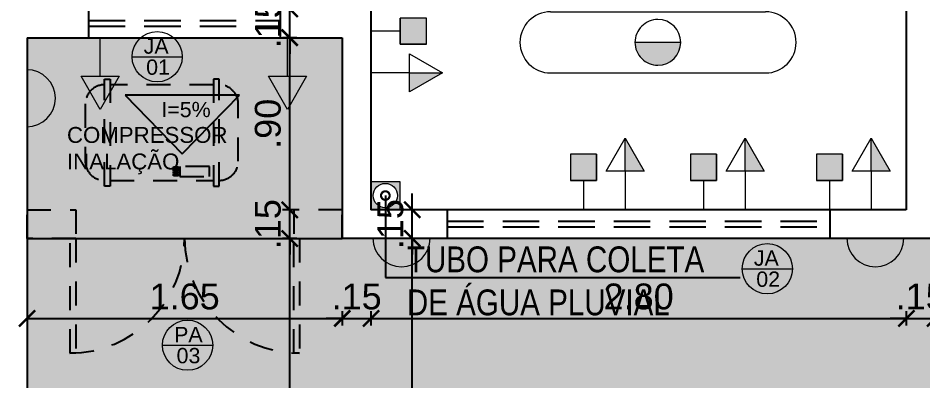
# Model space of a CAD drawing. Header units: inches. Extents: x 44782 to 44933, y 6798 to 6838.
# Drawn here: x 44814.813 to 44819.545, y 6814.139 to 6816.036 of the extents above; entities that cross this region are included whole.
import ezdxf
from ezdxf import colors
from ezdxf.entities.mleader import LeaderData, LeaderLine
from ezdxf.math import Vec2, Vec3

# ---------------------------------------------------------------- set-up
doc = ezdxf.new("R2010")
doc.units = ezdxf.units.IN
doc.header["$MEASUREMENT"] = 0
doc.linetypes.add('HIDDEN', pattern=[9.525, 6.35, -3.175])
doc.linetypes.add('HIDDEN2', pattern=[0.1875, 0.125, -0.0625])
doc.layers.get('Defpoints').update_dxf_attribs({"color": 250})
doc.layers.add('at_Entity', color=7, linetype='Continuous', lineweight=9)
doc.layers.add('at_Text', color=7, linetype='Continuous', lineweight=9)
for name, color, linetype in [('BASCULANTE', 1, 'Continuous'), ('H. PAVER CINZA 1', 252, 'Continuous'), ('LAMPADAS', 5, 'Continuous'), ('PAREDES', 4, 'Continuous'), ('PONTO DE AR COMPRIMIDO', 7, 'Continuous'), ('TEXTO01', 7, 'Continuous'), ('TUBO DE COLETA', 7, 'Continuous')]:
    doc.layers.add(name, color=color, linetype=linetype)
doc.layers.add('TOMADAS', color=150, linetype='Continuous', true_color=0x007fff)
doc.styles.add('ARIAL', font='ARIALN.TTF', dxfattribs={"height": 0.18})
doc.styles.add('Fonte 02', font='ARIALUNI.TTF')
doc.styles.get("Standard").update_dxf_attribs({"font": 'txt.shx', "height": 0.18})
doc.styles.add('TEXTO1', font='swissko.ttf', dxfattribs={"width": 0.6, "height": 0.1})
doc.dimstyles.new('Esc 1-75', dxfattribs={"dimscale": 0.75, "dimtxt": 0.18, "dimasz": 0.1125, "dimexe": 0.05, "dimexo": 0.05, "dimgap": 0.06, "dimtad": 1, "dimzin": 4, "dimdsep": 46, "dimtxsty": 'Fonte 02', "dimblk": 'ARCHTICK', "dimcen": 0, "dimclrd": 250, "dimclre": 250, "dimadec": 0, "dimazin": 1, "dimtfac": 1, "dimtix": 1, "dimtmove": 1, "dimatfit": 3, "dimldrblk": 'ARCHTICK', "dimfxl": 0, "dimarcsym": 0})

# ---------------------------------------------------------------- blocks, each defined once
blk = doc.blocks.new('A$C2B7D2525')
at = {"layer": 'at_Entity', "true_color": 0x007fff}
h = blk.add_hatch(color=150, dxfattribs=at)
h.dxf.hatch_style = 1
h.paths.add_polyline_path([(0.723, 0.2795, 0.414214), (0.6034, 0.1599, 0.002212), (0.6034, 0.1588), (0.8427, 0.1588, 0.002212), (0.8427, 0.1599, 0.414214)])
at = {"layer": 'at_Entity', "color": 150, "true_color": 0x007fff}
for p, q in [((1.2852, 0.3197), (0.1609, 0.3197)), ((0.7241, 0.1588), (0.6034, 0.1588)), ((0.8427, 0.1588), (0.6034, 0.1588)), ((0.8427, 0.1588), (0.7241, 0.1588)), ((0.8427, 0.1588), (0.7241, 0.1588)), ((1.2852, 0), (0.1609, 0))]:
    blk.add_line(p, q, dxfattribs=at)
for centre, radius, start, end in [((0.1599, 0.1599), 0.1599, 90, 180), ((1.2841, 0.1599), 0.1599, 0.0027, 90), ((0.723, 0.1599), 0.1196, 90, 180), ((0.723, 0.1599), 0.1196, 360, 90), ((0.1599, 0.1599), 0.1599, 180, 270), ((0.723, 0.1599), 0.1196, 180, 270), ((0.723, 0.1599), 0.1196, 270, 0), ((1.2841, 0.1599), 0.1599, 270.0054, 0.0027)]:
    blk.add_arc(centre, radius, start, end, dxfattribs=at)
blk = doc.blocks.new('A$C3E1E0E25')
at = {"linetype": 'HIDDEN'}
h = blk.add_hatch(color=7, dxfattribs=at)
h.dxf.hatch_style = 1
h.paths.add_polyline_path([(0.1503, 0.1482), (0, 0.1482), (0, 0), (0.1503, 0)])
h.paths.add_polyline_path([(0.0116, 0.0741, -1), (0.1388, 0.0741, -1)], flags=16)
at = {"layer": 'at_Entity'}
blk.add_lwpolyline([(0, 0.1482), (0.1503, 0.1482), (0.1503, 0), (0, 0)], close=True, dxfattribs=at)
blk.add_circle((0.0752, 0.0741), 0.0636, dxfattribs=at)
blk = doc.blocks.new('_DotSmall')
at = {"color": 0, "linetype": 'ByBlock', "const_width": 0.5}
blk.add_lwpolyline([(-0.0625, 0, 1), (0.0625, 0, 1)], format="xyb", close=True, dxfattribs=at)
blk = doc.blocks.new('A$C79B63F24')
h = blk.add_hatch(color=256)
h.dxf.hatch_style = 1
h.paths.add_polyline_path([(0.1376, 0.1355), (0, 0.1355), (0, 0), (0.1376, 0)])
at = {"layer": 'at_Entity', "color": 0}
for p, q in [((0, 0), (0, 0.1355)), ((0, 0), (0, 0.1355)), ((0, 0.1355), (0.1376, 0.1355)), ((0, 0.1355), (0.1376, 0.1355)), ((0, 0.1355), (0.1376, 0.1355)), ((0.1376, 0.1355), (0.1376, 0)), ((0.1376, 0), (0.1376, 0.1355)), ((0.1376, 0.0678), (0.2901, 0.0678)), ((0, 0), (0.1376, 0)), ((0.1376, 0), (0, 0))]:
    blk.add_line(p, q, dxfattribs=at)
blk = doc.blocks.new('A$C1ECA369E')
at = {"layer": 'at_Entity', "true_color": 0x007fff}
h = blk.add_hatch(color=150, dxfattribs=at)
h.dxf.hatch_style = 1
h.paths.add_polyline_path([(0.1736, 0), (0.1736, 0.0995), (0, 0.0995)])
at = {"layer": 'at_Entity', "color": 150, "true_color": 0x007fff}
for p, q in [((0.1736, 0.199), (0, 0.0995)), ((0.1736, 0), (0.1736, 0.199)), ((0, 0.0995), (0.1736, 0)), ((0.1736, 0.0995), (0, 0.0995)), ((0.1736, 0.0995), (0.3748, 0.0995))]:
    blk.add_line(p, q, dxfattribs=at)
blk = doc.blocks.new('A$C4BC3063A')
at = {"layer": 'at_Entity', "color": 150, "true_color": 0x007fff}
for p, q in [((0.2011, 0), (0.2011, 0.199)), ((0.2011, 0.199), (0.3748, 0.0995)), ((0.2011, 0.0995), (0, 0.0995)), ((0.3748, 0.0995), (0.2011, 0))]:
    blk.add_line(p, q, dxfattribs=at)
blk = doc.blocks.new('_ARCHTICK')
at = {"color": 0, "linetype": 'ByBlock', "const_width": 0.15}
blk.add_lwpolyline([(-0.5, -0.5), (0.5, 0.5)], dxfattribs=at)
blk = doc.blocks.new('*D123')
at = {"layer": 'at_Text', "color": 250, "lineweight": -2, "transparency": 16777216}
for p, q in [((44816.9121, 6814.8837), (44816.8371, 6814.8837)), ((44816.8746, 6811.4853), (44816.8746, 6814.8837)), ((44816.8371, 6811.4853), (44816.9121, 6811.4853))]:
    blk.add_line(p, q, dxfattribs=at)
at = {"layer": 'Defpoints', "color": 0, "transparency": 16777216}
for p in [(44816.8746, 6814.8837), (44817.0584, 6814.8837), (44816.5083, 6811.4853)]:
    blk.add_point(p, dxfattribs=at)
at = {"layer": 'at_Text', "color": 250, "lineweight": -2, "transparency": 16777216, "xscale": 0.084375, "yscale": 0.084375, "zscale": 0.084375}
for p, rotation in [((44816.8746, 6814.8837), 90), ((44816.8746, 6811.4853), 270)]:
    blk.add_blockref('_ARCHTICK', p, dxfattribs=dict(at, rotation=rotation))
at = {"layer": 'at_Text', "color": 0, "transparency": 16777216, "insert": (44816.7607, 6813.1845), "char_height": 0.135, "attachment_point": 5, "rotation": 90, "style": 'Fonte 02'}
blk.add_mtext('3.40', dxfattribs=at)
blk = doc.blocks.new('*D124')
at = {"layer": 'at_Text', "color": 250, "lineweight": -2, "transparency": 16777216}
for p, q in [((44816.8746, 6815.0339), (44816.8746, 6815.1183)), ((44816.9121, 6815.0339), (44816.8371, 6815.0339)), ((44816.8746, 6814.8837), (44816.8746, 6815.0339)), ((44816.9121, 6814.8837), (44816.8371, 6814.8837)), ((44816.8746, 6814.8837), (44816.8746, 6814.7993))]:
    blk.add_line(p, q, dxfattribs=at)
at = {"layer": 'Defpoints', "color": 0, "transparency": 16777216}
for p in [(44816.8746, 6815.0339), (44817.0584, 6815.0339), (44817.0584, 6814.8837)]:
    blk.add_point(p, dxfattribs=at)
at = {"layer": 'at_Text', "color": 250, "lineweight": -2, "transparency": 16777216, "xscale": 0.084375, "yscale": 0.084375, "zscale": 0.084375}
for p, rotation in [((44816.8746, 6815.0339), 270), ((44816.8746, 6814.8837), 90)]:
    blk.add_blockref('_ARCHTICK', p, dxfattribs=dict(at, rotation=rotation))
at = {"layer": 'at_Text', "color": 0, "transparency": 16777216, "insert": (44816.7607, 6814.9588), "char_height": 0.135, "attachment_point": 5, "rotation": 90, "style": 'Fonte 02'}
blk.add_mtext('.15', dxfattribs=at)
blk = doc.blocks.new('*D125')
at = {"layer": 'at_Text', "color": 250, "lineweight": -2, "transparency": 16777216}
for p, q in [((44816.2712, 6814.8837), (44816.1962, 6814.8837)), ((44816.2337, 6811.4853), (44816.2337, 6814.8837)), ((44816.1985, 6811.4853), (44816.2712, 6811.4853))]:
    blk.add_line(p, q, dxfattribs=at)
at = {"layer": 'Defpoints', "color": 0, "transparency": 16777216}
for p in [(44816.2337, 6814.8837), (44816.5083, 6814.8837), (44816.161, 6811.4853)]:
    blk.add_point(p, dxfattribs=at)
at = {"layer": 'at_Text', "color": 250, "lineweight": -2, "transparency": 16777216, "xscale": 0.084375, "yscale": 0.084375, "zscale": 0.084375}
for p, rotation in [((44816.2337, 6814.8837), 90), ((44816.2337, 6811.4853), 270)]:
    blk.add_blockref('_ARCHTICK', p, dxfattribs=dict(at, rotation=rotation))
at = {"layer": 'at_Text', "color": 0, "transparency": 16777216, "insert": (44816.1197, 6813.1845), "char_height": 0.135, "attachment_point": 5, "rotation": 90, "style": 'Fonte 02'}
blk.add_mtext('3.40', dxfattribs=at)
blk = doc.blocks.new('*D126')
at = {"layer": 'at_Text', "color": 250, "lineweight": -2, "transparency": 16777216}
for p, q in [((44816.2337, 6815.0331), (44816.2337, 6815.1175)), ((44816.2712, 6815.0331), (44816.1962, 6815.0331)), ((44816.2337, 6814.8837), (44816.2337, 6815.0331)), ((44816.2712, 6814.8837), (44816.1962, 6814.8837)), ((44816.2337, 6814.8837), (44816.2337, 6814.7993))]:
    blk.add_line(p, q, dxfattribs=at)
at = {"layer": 'Defpoints', "color": 0, "transparency": 16777216}
for p in [(44816.2337, 6815.0331), (44816.5083, 6815.0331), (44816.5083, 6814.8837)]:
    blk.add_point(p, dxfattribs=at)
at = {"layer": 'at_Text', "color": 250, "lineweight": -2, "transparency": 16777216, "xscale": 0.084375, "yscale": 0.084375, "zscale": 0.084375}
for p, rotation in [((44816.2337, 6815.0331), 270), ((44816.2337, 6814.8837), 90)]:
    blk.add_blockref('_ARCHTICK', p, dxfattribs=dict(at, rotation=rotation))
at = {"layer": 'at_Text', "color": 0, "transparency": 16777216, "insert": (44816.1197, 6814.9584), "char_height": 0.135, "attachment_point": 5, "rotation": 90, "style": 'Fonte 02'}
blk.add_mtext('.15', dxfattribs=at)
blk = doc.blocks.new('*D127')
at = {"layer": 'at_Text', "color": 250, "lineweight": -2, "transparency": 16777216}
for p, q in [((44816.2712, 6815.9332), (44816.1962, 6815.9332)), ((44816.2337, 6815.0331), (44816.2337, 6815.9332)), ((44816.2712, 6815.0331), (44816.1962, 6815.0331))]:
    blk.add_line(p, q, dxfattribs=at)
at = {"layer": 'Defpoints', "color": 0, "transparency": 16777216}
for p in [(44816.2337, 6815.9332), (44816.5083, 6815.9332), (44816.5083, 6815.0331)]:
    blk.add_point(p, dxfattribs=at)
at = {"layer": 'at_Text', "color": 250, "lineweight": -2, "transparency": 16777216, "xscale": 0.084375, "yscale": 0.084375, "zscale": 0.084375}
for p, rotation in [((44816.2337, 6815.9332), 90), ((44816.2337, 6815.0331), 270)]:
    blk.add_blockref('_ARCHTICK', p, dxfattribs=dict(at, rotation=rotation))
at = {"layer": 'at_Text', "color": 0, "transparency": 16777216, "insert": (44816.1197, 6815.4832), "char_height": 0.135, "attachment_point": 5, "rotation": 90, "style": 'Fonte 02'}
blk.add_mtext('.90', dxfattribs=at)
blk = doc.blocks.new('*D128')
at = {"layer": 'at_Text', "color": 250, "lineweight": -2, "transparency": 16777216}
for p, q in [((44816.2337, 6816.0835), (44816.2337, 6816.1678)), ((44816.2712, 6816.0835), (44816.1962, 6816.0835)), ((44816.2337, 6815.9332), (44816.2337, 6816.0835)), ((44816.2712, 6815.9332), (44816.1962, 6815.9332)), ((44816.2337, 6815.9332), (44816.2337, 6815.8489))]:
    blk.add_line(p, q, dxfattribs=at)
at = {"layer": 'Defpoints', "color": 0, "transparency": 16777216}
for p in [(44816.2337, 6816.0835), (44816.5083, 6816.0835), (44816.5083, 6815.9332)]:
    blk.add_point(p, dxfattribs=at)
at = {"layer": 'at_Text', "color": 250, "lineweight": -2, "transparency": 16777216, "xscale": 0.084375, "yscale": 0.084375, "zscale": 0.084375}
for p, rotation in [((44816.2337, 6816.0835), 270), ((44816.2337, 6815.9332), 90)]:
    blk.add_blockref('_ARCHTICK', p, dxfattribs=dict(at, rotation=rotation))
at = {"layer": 'at_Text', "color": 0, "transparency": 16777216, "insert": (44816.1197, 6816.0084), "char_height": 0.135, "attachment_point": 5, "rotation": 90, "style": 'Fonte 02'}
blk.add_mtext('.15', dxfattribs=at)
blk = doc.blocks.new('*D131')
at = {"layer": 'at_Text', "color": 250, "lineweight": -2, "transparency": 16777216}
for p, q in [((44814.8599, 6814.5031), (44814.8599, 6814.4281)), ((44814.8599, 6814.4656), (44816.5083, 6814.4656)), ((44816.5083, 6814.5031), (44816.5083, 6814.4281))]:
    blk.add_line(p, q, dxfattribs=at)
at = {"layer": 'Defpoints', "color": 0, "transparency": 16777216}
for p in [(44814.8599, 6815.0826), (44816.5083, 6815.0826), (44816.5083, 6814.4656)]:
    blk.add_point(p, dxfattribs=at)
at = {"layer": 'at_Text', "color": 250, "lineweight": -2, "transparency": 16777216, "xscale": 0.084375, "yscale": 0.084375, "zscale": 0.084375, "rotation": 180}
blk.add_blockref('_ARCHTICK', (44814.8599, 6814.4656), dxfattribs=at)
at = {"layer": 'at_Text', "color": 250, "lineweight": -2, "transparency": 16777216, "xscale": 0.084375, "yscale": 0.084375, "zscale": 0.084375}
blk.add_blockref('_ARCHTICK', (44816.5083, 6814.4656), dxfattribs=at)
at = {"layer": 'at_Text', "color": 0, "transparency": 16777216, "insert": (44815.6841, 6814.5796), "char_height": 0.135, "attachment_point": 5, "style": 'Fonte 02'}
blk.add_mtext('1.65', dxfattribs=at)
blk = doc.blocks.new('*D132')
at = {"layer": 'at_Text', "color": 250, "lineweight": -2, "transparency": 16777216}
for p, q in [((44816.5083, 6814.4656), (44816.4239, 6814.4656)), ((44816.5083, 6814.5031), (44816.5083, 6814.4281)), ((44816.5083, 6814.4656), (44816.6585, 6814.4656)), ((44816.6585, 6814.5031), (44816.6585, 6814.4281)), ((44816.6585, 6814.4656), (44816.7429, 6814.4656))]:
    blk.add_line(p, q, dxfattribs=at)
at = {"layer": 'Defpoints', "color": 0, "transparency": 16777216}
for p in [(44816.5083, 6815.0826), (44816.6585, 6815.0339), (44816.6585, 6814.4656)]:
    blk.add_point(p, dxfattribs=at)
at = {"layer": 'at_Text', "color": 250, "lineweight": -2, "transparency": 16777216, "xscale": 0.084375, "yscale": 0.084375, "zscale": 0.084375}
blk.add_blockref('_ARCHTICK', (44816.5083, 6814.4656), dxfattribs=at)
at = {"layer": 'at_Text', "color": 250, "lineweight": -2, "transparency": 16777216, "xscale": 0.084375, "yscale": 0.084375, "zscale": 0.084375, "rotation": 180}
blk.add_blockref('_ARCHTICK', (44816.6585, 6814.4656), dxfattribs=at)
at = {"layer": 'at_Text', "color": 0, "transparency": 16777216, "insert": (44816.5834, 6814.5796), "char_height": 0.135, "attachment_point": 5, "style": 'Fonte 02'}
blk.add_mtext('.15', dxfattribs=at)
blk = doc.blocks.new('*D133')
at = {"layer": 'at_Text', "color": 250, "lineweight": -2, "transparency": 16777216}
for p, q in [((44816.6585, 6814.5031), (44816.6585, 6814.4281)), ((44816.6585, 6814.4656), (44819.4581, 6814.4656)), ((44819.4581, 6814.5031), (44819.4581, 6814.4281))]:
    blk.add_line(p, q, dxfattribs=at)
at = {"layer": 'Defpoints', "color": 0, "transparency": 16777216}
for p in [(44816.6585, 6815.0339), (44819.4581, 6815.0339), (44819.4581, 6814.4656)]:
    blk.add_point(p, dxfattribs=at)
at = {"layer": 'at_Text', "color": 250, "lineweight": -2, "transparency": 16777216, "xscale": 0.084375, "yscale": 0.084375, "zscale": 0.084375, "rotation": 180}
blk.add_blockref('_ARCHTICK', (44816.6585, 6814.4656), dxfattribs=at)
at = {"layer": 'at_Text', "color": 250, "lineweight": -2, "transparency": 16777216, "xscale": 0.084375, "yscale": 0.084375, "zscale": 0.084375}
blk.add_blockref('_ARCHTICK', (44819.4581, 6814.4656), dxfattribs=at)
at = {"layer": 'at_Text', "color": 0, "transparency": 16777216, "insert": (44818.0583, 6814.5796), "char_height": 0.135, "attachment_point": 5, "style": 'Fonte 02'}
blk.add_mtext('2.80', dxfattribs=at)
blk = doc.blocks.new('*D134')
at = {"layer": 'at_Text', "color": 250, "lineweight": -2, "transparency": 16777216}
for p, q in [((44819.4581, 6814.4656), (44819.3737, 6814.4656)), ((44819.4581, 6814.5031), (44819.4581, 6814.4281)), ((44819.4581, 6814.4656), (44819.6083, 6814.4656)), ((44819.6083, 6814.5031), (44819.6083, 6814.4281)), ((44819.6083, 6814.4656), (44819.6927, 6814.4656))]:
    blk.add_line(p, q, dxfattribs=at)
at = {"layer": 'Defpoints', "color": 0, "transparency": 16777216}
for p in [(44819.4581, 6815.0339), (44819.6083, 6815.0339), (44819.6083, 6814.4656)]:
    blk.add_point(p, dxfattribs=at)
at = {"layer": 'at_Text', "color": 250, "lineweight": -2, "transparency": 16777216, "xscale": 0.084375, "yscale": 0.084375, "zscale": 0.084375}
blk.add_blockref('_ARCHTICK', (44819.4581, 6814.4656), dxfattribs=at)
at = {"layer": 'at_Text', "color": 250, "lineweight": -2, "transparency": 16777216, "xscale": 0.084375, "yscale": 0.084375, "zscale": 0.084375, "rotation": 180}
blk.add_blockref('_ARCHTICK', (44819.6083, 6814.4656), dxfattribs=at)
at = {"layer": 'at_Text', "color": 0, "transparency": 16777216, "insert": (44819.5332, 6814.5796), "char_height": 0.135, "attachment_point": 5, "style": 'Fonte 02'}
blk.add_mtext('.15', dxfattribs=at)

msp = doc.modelspace()

# ---------------------------------------------------------------- hatches: boundary and pattern name
at = {"layer": 'H. PAVER CINZA 1'}
msp.add_hatch(color=256, dxfattribs=at).paths.add_polyline_path([(44819.6083, 6814.8837), (44816.5083, 6814.8837), (44816.5083, 6815.9332), (44814.8599, 6815.9332), (44814.8599, 6811.4853), (44819.6083, 6811.4853)])

# ---------------------------------------------------------------- linework, layer by layer
at = {"layer": 'at_Entity', "color": 150, "true_color": 0x007fff}
for p, q in [((44814.8599, 6815.4656), (44814.8599, 6815.7661)), ((44816.9696, 6814.8837), (44816.6691, 6814.8837)), ((44819.147, 6814.8837), (44819.4475, 6814.8837))]:
    msp.add_line(p, q, dxfattribs=at)
at = {"layer": 'at_Entity', "color": 252, "true_color": 0x989898}
msp.add_line((44814.8599, 6815.0826), (44814.8599, 6814.8837), dxfattribs=at)
at = {"layer": 'at_Entity', "color": 150, "true_color": 0x007fff}
for centre, start, end in [((44814.8588, 6815.6169), 0.0029, 90), ((44814.8588, 6815.6169), 270.0058, 0.0029), ((44816.8183, 6814.8847), 180, 270), ((44816.8183, 6814.8847), 270, 0), ((44819.2962, 6814.8847), 180.0055, 270.0028), ((44819.2962, 6814.8847), 270.0028, 0)]:
    msp.add_arc(centre, 0.1492, start, end, dxfattribs=at)
at = {"layer": 'BASCULANTE', "linetype": 'HIDDEN', "ltscale": 0.03}
for p, q in [((44815.1836, 6815.9332), (44815.1836, 6816.0835)), ((44816.1845, 6816.0835), (44816.1845, 6815.9332)), ((44815.1825, 6816.0236), (44816.1845, 6816.0236)), ((44815.1825, 6815.9932), (44816.1845, 6815.9932)), ((44817.0584, 6814.8837), (44817.0584, 6815.0339)), ((44819.0581, 6815.0339), (44819.0581, 6814.8837)), ((44817.0573, 6814.974), (44819.0581, 6814.974)), ((44817.0573, 6814.9437), (44819.0581, 6814.9437))]:
    msp.add_line(p, q, dxfattribs=at)
at = {"layer": 'PAREDES'}
for p, q in [((44816.6585, 6818.5318), (44816.6585, 6815.0339)), ((44819.4581, 6818.5318), (44819.4581, 6815.0339)), ((44814.8599, 6815.9332), (44814.8599, 6814.0838)), ((44814.8599, 6815.9332), (44816.5083, 6815.9332)), ((44816.5083, 6815.9332), (44816.5083, 6814.8837)), ((44819.4581, 6815.0339), (44816.6585, 6815.0339)), ((44826.9553, 6814.8837), (44816.5083, 6814.8837))]:
    msp.add_line(p, q, dxfattribs=at)
at = {"layer": 'TEXTO01', "lineweight": 9}
for p, q in [((44815.4091, 6815.8338), (44815.6717, 6815.8338)), ((44818.5997, 6814.7253), (44818.8623, 6814.7253)), ((44815.5681, 6814.3256), (44815.8307, 6814.3256))]:
    msp.add_line(p, q, dxfattribs=at)
at = {"layer": 'TEXTO01', "color": 3}
msp.add_line((44814.8599, 6814.8837), (44816.5083, 6814.8831), dxfattribs=at)
at = {"layer": 'TEXTO01', "linetype": 'HIDDEN2'}
for points in [[(44815.2646, 6815.1573), (44815.2646, 6815.7173), (44815.2946, 6815.7173), (44815.2946, 6815.1573)], [(44815.8646, 6815.1573), (44815.8646, 6815.7173), (44815.8346, 6815.7173), (44815.8346, 6815.1573)], [(44815.6524, 6815.2575), (44815.6524, 6815.2482), (44815.6262, 6815.2482), (44815.6262, 6815.2575)], [(44815.6524, 6815.2452), (44815.6524, 6815.2359), (44815.6262, 6815.2359), (44815.6262, 6815.2452)], [(44815.6524, 6815.232), (44815.6524, 6815.2227), (44815.6262, 6815.2227), (44815.6262, 6815.232)], [(44815.6524, 6815.22), (44815.6524, 6815.2108), (44815.6262, 6815.2108), (44815.6262, 6815.22)], [(44815.8137, 6815.2068), (44815.8137, 6815.2608), (44815.6595, 6815.2608), (44815.6595, 6815.2068)], [(44814.8599, 6814.8831), (44814.8599, 6815.0331), (44815.1145, 6815.0331), (44815.1145, 6814.8831)], [(44816.5083, 6814.8831), (44816.5083, 6815.0331), (44816.2557, 6815.0331), (44816.2557, 6814.8831)], [(44815.0849, 6814.284), (44815.0849, 6814.8831), (44815.1145, 6814.8831), (44815.1145, 6814.284)], [(44816.2557, 6814.284), (44816.2557, 6814.8831), (44816.2854, 6814.8831), (44816.2854, 6814.284)]]:
    msp.add_lwpolyline(points, close=True, dxfattribs=at)
for points in [[(44815.2646, 6815.6873, 0.414214), (44815.1646, 6815.5873), (44815.1646, 6815.2873, 0.414214), (44815.2646, 6815.1873)], [(44815.8646, 6815.1873, 0.414214), (44815.9646, 6815.2873), (44815.9646, 6815.5873, 0.414214), (44815.8646, 6815.6873)]]:
    msp.add_lwpolyline(points, format="xyb", dxfattribs=at)
for points in [[(44815.8346, 6815.6873), (44815.2946, 6815.6873)], [(44815.2946, 6815.1873), (44815.8346, 6815.1873)]]:
    msp.add_lwpolyline(points, dxfattribs=at)
at = {"layer": 'TEXTO01', "color": 3, "linetype": 'HIDDEN'}
msp.add_lwpolyline([(44815.3725, 6815.6327), (44815.6717, 6815.3255), (44815.9708, 6815.6327)], close=True, dxfattribs=at)
at = {"layer": 'TEXTO01', "lineweight": 9}
for centre in [(44815.5404, 6815.8338), (44818.731, 6814.7253), (44815.6994, 6814.3256)]:
    msp.add_circle(centre, 0.1313, dxfattribs=at)
at = {"layer": 'TEXTO01', "linetype": 'HIDDEN2'}
for centre, start, end in [((44815.0817, 6814.8863), 270.253, 359.7474), ((44816.2864, 6814.8863), 180.2526, 269.747)]:
    msp.add_arc(centre, 0.6024, start, end, dxfattribs=at)

# ---------------------------------------------------------------- block references
at = {"layer": 'LAMPADAS', "rotation": 180}
msp.add_blockref('A$C2B7D2525', (44818.8818, 6816.0688), dxfattribs=at)
at = {"layer": 'PONTO DE AR COMPRIMIDO', "xscale": -1}
msp.add_blockref('A$C79B63F24', (44816.9486, 6815.8993), dxfattribs=at)
at = {"layer": 'PONTO DE AR COMPRIMIDO', "xscale": -1, "rotation": 90}
for p in [(44817.8372, 6815.324), (44818.4657, 6815.324), (44819.1238, 6815.324)]:
    msp.add_blockref('A$C79B63F24', p, dxfattribs=at)
at = {"layer": 'TOMADAS', "rotation": 270}
for p in [(44815.1434, 6815.9332), (44816.1231, 6815.9332)]:
    msp.add_blockref('A$C4BC3063A', p, dxfattribs=at)
at = {"layer": 'TOMADAS', "xscale": -1}
msp.add_blockref('A$C1ECA369E', (44817.0333, 6815.6496), dxfattribs=at)
at = {"layer": 'TOMADAS', "xscale": -1, "rotation": 90}
for p in [(44818.0869, 6815.4087), (44818.7154, 6815.4087), (44819.3735, 6815.4087)]:
    msp.add_blockref('A$C1ECA369E', p, dxfattribs=at)
at = {"layer": 'TUBO DE COLETA'}
msp.add_blockref('A$C3E1E0E25', (44816.6585, 6815.0339), dxfattribs=at)

# ---------------------------------------------------------------- texts
at = {"layer": 'TEXTO01', "lineweight": 9, "ltscale": 0.0001, "char_height": 0.080083, "width": 0.240515, "attachment_point": 1, "style": 'TEXTO1'}
for s, insert in [('{\\fSansSerif|b0|i0|c2|p2;\\W1;JA}', (44815.47, 6815.9297)), ('{\\fSansSerif|b0|i0|c2|p2;\\W1;01}', (44815.4829, 6815.8195)), ('{\\fSansSerif|b0|i0|c2|p2;\\W1;JA}', (44818.6606, 6814.8213)), ('{\\fSansSerif|b0|i0|c2|p2;\\W1;02}', (44818.6735, 6814.711)), ('{\\fSansSerif|b0|i0|c2|p2;\\W1;PA}', (44815.629, 6814.4215)), ('{\\fSansSerif|b0|i0|c2|p2;\\W1;03}', (44815.642, 6814.3113))]:
    msp.add_mtext(s, dxfattribs=dict(at, insert=insert))
at = {"layer": 'TEXTO01', "linetype": 'HIDDEN2', "insert": (44815.5623, 6815.5979), "char_height": 0.08, "attachment_point": 1}
msp.add_mtext_dynamic_manual_height_columns('{\\fArial|b0|i0|c0|p34;I=5%}', width=1.14031, gutter_width=1, heights=[0], dxfattribs=at)
at = {"layer": 'TEXTO01', "lineweight": 9, "insert": (44814.4839, 6815.4666), "char_height": 0.0832, "attachment_point": 1}
msp.add_mtext_dynamic_manual_height_columns('\\pi0.58495;{\\fArial|b0|i0|c0|p34;COMPRESSOR\\PINALAÇÃO}', width=2.174676, gutter_width=1, heights=[0], dxfattribs=at)

# ---------------------------------------------------------------- dimensions: what is measured, and where the dimension line sits
at = {"layer": 'at_Text'}
for base, p1, p2, picture, middle in [((44816.2337, 6816.0835), (44816.5083, 6815.9332), (44816.5083, 6816.0835), '*D128', (44816.1197, 6816.0084)), ((44816.2337, 6815.9332), (44816.5083, 6815.0331), (44816.5083, 6815.9332), '*D127', (44816.1197, 6815.4832)), ((44816.2337, 6815.0331), (44816.5083, 6814.8837), (44816.5083, 6815.0331), '*D126', (44816.1197, 6814.9584)), ((44816.8746, 6815.0339), (44817.0584, 6814.8837), (44817.0584, 6815.0339), '*D124', (44816.7607, 6814.9588)), ((44816.2337, 6814.8837), (44816.161, 6811.4853), (44816.5083, 6814.8837), '*D125', (44816.1197, 6813.1845)), ((44816.8746, 6814.8837), (44816.5083, 6811.4853), (44817.0584, 6814.8837), '*D123', (44816.7607, 6813.1845))]:
    dim = msp.add_linear_dim(base=base, p1=p1, p2=p2, angle=90, dimstyle='Esc 1-75', dxfattribs=at)
    dim.commit()
    dim.dimension.update_dxf_attribs({"geometry": picture, "text_midpoint": middle})
for base, p1, p2, picture, middle in [((44816.5083, 6814.4656), (44814.8599, 6815.0826), (44816.5083, 6815.0826), '*D131', (44815.6841, 6814.5796)), ((44816.6585, 6814.4656), (44816.5083, 6815.0826), (44816.6585, 6815.0339), '*D132', (44816.5834, 6814.5796)), ((44819.4581, 6814.4656), (44816.6585, 6815.0339), (44819.4581, 6815.0339), '*D133', (44818.0583, 6814.5796)), ((44819.6083, 6814.4656), (44819.4581, 6815.0339), (44819.6083, 6815.0339), '*D134', (44819.5332, 6814.5796))]:
    dim = msp.add_linear_dim(base=base, p1=p1, p2=p2, dimstyle='Esc 1-75', dxfattribs=at)
    dim.commit()
    dim.dimension.update_dxf_attribs({"geometry": picture, "text_midpoint": middle})

# ---------------------------------------------------------------- leaders
at = {"layer": 'at_Entity'}
ml = msp.add_multileader_mtext('Standard', dxfattribs=at)
ml.set_content('TUBO PARA COLETA\\PDE ÁGUA PLUVIAL', color=256, style='ARIAL')
ml.set_leader_properties()
ml.set_arrow_properties(name='DOTSMALL')
ml.build(insert=Vec2(0, 0))
ml.multileader.update_dxf_attribs({"text_left_attachment_type": 6, "text_right_attachment_type": 6, "dogleg_length": 0.05, "arrow_head_size": 0.09, "scale": 0.75})
ctx = ml.context
ctx.base_point, ctx.scale, ctx.char_height, ctx.arrow_head_size, ctx.landing_gap_size, ctx.plane_origin = Vec3(44816.7712, 6814.68), 0.75, 0.135, 0.09, 0.075, Vec3(44816.7337, 6815.108)
ctx.left_attachment, ctx.right_attachment = 6, 6
notes = []
notes.append((ctx, [(0, (1, 1, 0), (44816.7337, 6814.68), (1, 0), 0.0375, [(0, [(44816.7337, 6815.108)], 0, [])])]))
ctx.mtext.insert, ctx.mtext.flow_direction = Vec3(44816.8462, 6814.842), 5
for ctx, leaders in notes:
    for number, flags, end, landing, length, lines in leaders:
        leader = LeaderData()
        leader.index, (leader.has_last_leader_line, leader.has_dogleg_vector, leader.attachment_direction) = number, flags
        leader.last_leader_point, leader.dogleg_vector, leader.dogleg_length = Vec3(end), Vec3(landing), length
        for number, points, colour, breaks in lines:
            line = LeaderLine()
            line.index, line.vertices, line.color, line.breaks = number, Vec3.list(points), colors.encode_raw_color(colour), breaks
            leader.lines.append(line)
        ctx.leaders.append(leader)

doc.saveas('drawing.dxf')
